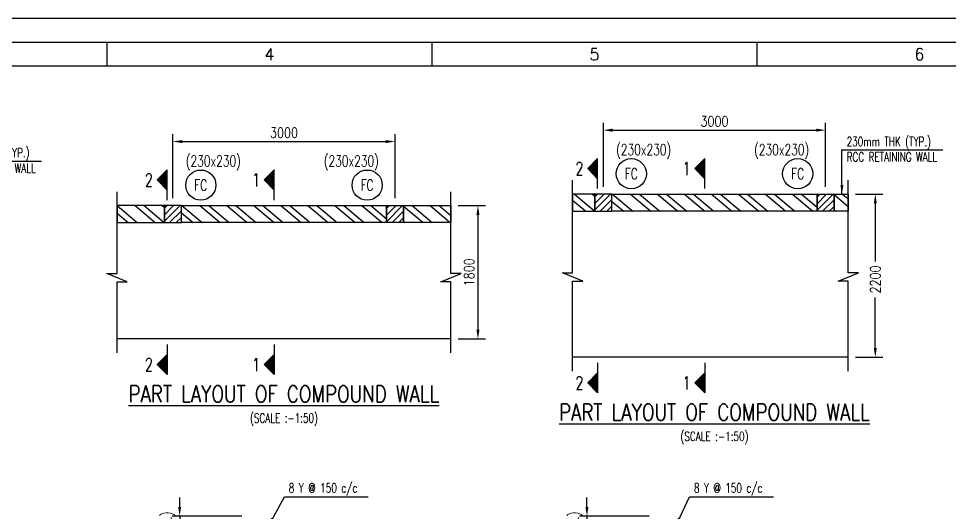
# Model space of a CAD drawing. Extents: x 455722 to 1142355, y -625363 to -272741.
# Drawn here: x 671928 to 697074, y -293697 to -280373 of the extents above; entities that cross this region are included whole.
import ezdxf
from ezdxf.enums import TextEntityAlignment as Align

# ---------------------------------------------------------------- set-up
doc = ezdxf.new("R2010")
doc.units = 0
doc.header["$LTSCALE"] = 500
doc.header["$MEASUREMENT"] = 0
doc.layers.get('DEFPOINTS').update_dxf_attribs({"color": 4})
for name, color, linetype in [('PNA', 10, 'Continuous'), ('S-BRECK LINE', 8, 'Continuous'), ('S-COLUMN', 1, 'Continuous'), ('S-COLUMN CIRCLE', 9, 'Continuous'), ('S-COLUMN HATCH', 8, 'Continuous'), ('S-COLUMN NO', 2, 'Continuous'), ('S-CONCRET LINE', 4, 'Continuous'), ('S-DIM-1', 5, 'Continuous'), ('S-HATCH', 253, 'Continuous'), ('S-SECTION MARK', 1, 'Continuous'), ('S-TEXT', 2, 'Continuous'), ('S-TEXT-1', 4, 'Continuous'), ('S-TITIL', 6, 'Continuous')]:
    doc.layers.add(name, color=color, linetype=linetype)
doc.styles.add('ROMANS', font='r.shx', dxfattribs={"width": 0.8, "height": 275, "bigfont": 'bigfont.shx'})
doc.dimstyles.new('dim100', dxfattribs={"dimtxt": 250, "dimasz": 250, "dimexe": 200, "dimexo": 200, "dimgap": 100, "dimtad": 1, "dimdec": 0, "dimzin": 0, "dimdsep": 46, "dimtxsty": 'ROMANS', "dimcen": 0, "dimclrd": 5, "dimclre": 5, "dimclrt": 4, "dimadec": 0, "dimazin": 0, "dimtfac": 1, "dimtdec": 0, "dimtix": 1, "dimtofl": 0, "dimtmove": 2, "dimatfit": 3, "dimfxl": 0, "dimtolj": 1, "dimtzin": 0, "dimlwd": -1, "dimlwe": -1, "dimarcsym": 0})
doc.dimstyles.new('dim33.33', dxfattribs={"dimtxt": 250, "dimasz": 250, "dimexe": 200, "dimexo": 200, "dimgap": 100, "dimtad": 1, "dimdec": 0, "dimlfac": 0.333331, "dimzin": 0, "dimdsep": 46, "dimtxsty": 'ROMANS', "dimcen": 0, "dimclrd": 5, "dimclre": 5, "dimclrt": 4, "dimadec": 0, "dimazin": 0, "dimtfac": 1, "dimtdec": 0, "dimtix": 1, "dimtofl": 0, "dimtmove": 2, "dimatfit": 3, "dimfxl": 0, "dimtolj": 1, "dimtzin": 0, "dimlwd": -1, "dimlwe": -1, "dimarcsym": 0})
doc.dimstyles.new('dim50', dxfattribs={"dimtxt": 250, "dimasz": 250, "dimexe": 200, "dimexo": 200, "dimgap": 100, "dimtad": 1, "dimdec": 0, "dimlfac": 0.5, "dimzin": 0, "dimdsep": 46, "dimtxsty": 'ROMANS', "dimcen": 0, "dimclrd": 5, "dimclre": 5, "dimclrt": 4, "dimadec": 0, "dimazin": 0, "dimtfac": 1, "dimtdec": 0, "dimtix": 1, "dimtofl": 0, "dimtmove": 2, "dimatfit": 3, "dimfxl": 0, "dimtolj": 1, "dimtzin": 0, "dimlwd": -1, "dimlwe": -1, "dimarcsym": 0})
pattern_1 = [(45, (-17629287.51, 1117473.5), (-88.38834765, 88.38834765), [])]
pattern_2 = [(45, (-17640918.24, 1117166.53), (-88.38834765, 88.38834765), [])]

# ---------------------------------------------------------------- blocks, each defined once
blk = doc.blocks.new('SHEET')
at = {"elevation": -8, "flags": 128}
blk.add_lwpolyline([(674017, -125881), (763101, -125881), (763101, -63214), (674017, -63214)], close=True, dxfattribs=at)
at = {"layer": 'PNA'}
for p, q in [((696817, -63743, -8), (696817, -64273, -8)), ((704065, -63743, -8), (704065, -64273, -8)), ((711312, -63743, -8), (711312, -64273, -8))]:
    blk.add_line(p, q, dxfattribs=at)
at = {"layer": 'PNA', "color": 1, "elevation": -8}
for points in [[(675076, -125351), (762572, -125351), (762572, -63743), (675076, -63743)], [(676135, -124822), (762042, -124822), (762042, -64273), (676135, -64273)]]:
    blk.add_lwpolyline(points, close=True, dxfattribs=at)
at = {"layer": 'PNA', "style": 'ROMANS'}
for s, p in [('4', (700442, -64008, -8)), ('5', (707689, -64008, -8)), ('6', (714936, -64008, -8))]:
    blk.add_text(s, height=265, dxfattribs=at).set_placement(p, align=Align.MIDDLE)
blk = doc.blocks.new('*D272')
at = {"layer": 'DEFPOINTS', "color": 0, "transparency": 16777216}
for p in [(689162, -293798), (687283, -296858), (689192, -296858)]:
    blk.add_point(p, dxfattribs=at)
at = {"layer": 'S-DIM-1', "color": 5, "lineweight": -3, "transparency": 16777216}
for p, q in [((687283, -293548), (687283, -293298)), ((687283, -293798), (687283, -296858)), ((687283, -297108), (687283, -297358))]:
    blk.add_line(p, q, dxfattribs=at)
at = {"layer": 'S-DIM-1', "color": 5, "transparency": 16777216}
for p, q in [((688962, -293798), (687083, -293798)), ((688992, -296858), (687083, -296858))]:
    blk.add_line(p, q, dxfattribs=at)
for points in [[(687241, -293548), (687325, -293548), (687283, -293798)], [(687241, -297108), (687325, -297108), (687283, -296858)]]:
    blk.add_solid(points, dxfattribs=at)
at = {"layer": 'S-DIM-1', "color": 4, "transparency": 16777216, "insert": (686973, -295328), "char_height": 275, "attachment_point": 5, "rotation": 90, "style": 'ROMANS'}
blk.add_mtext('\\A1;(AS PER ARCH REQU.)', dxfattribs=at)
blk = doc.blocks.new('*D276')
at = {"layer": 'DEFPOINTS', "color": 0, "transparency": 16777216}
for p in [(693727, -283382), (687727, -285111, -1), (693727, -285111, -1)]:
    blk.add_point(p, dxfattribs=at)
at = {"layer": 'S-TEXT-1', "color": 5, "transparency": 16777216}
for p, q in [((687727, -284911), (687727, -283182)), ((687977, -283382), (693477, -283382)), ((693727, -284911), (693727, -283182))]:
    blk.add_line(p, q, dxfattribs=at)
for points in [[(687977, -283341), (687977, -283424), (687727, -283382)], [(693477, -283341), (693477, -283424), (693727, -283382)]]:
    blk.add_solid(points, dxfattribs=at)
at = {"layer": 'S-TEXT-1', "color": 4, "transparency": 16777216, "insert": (690727, -283145), "char_height": 275, "attachment_point": 5, "style": 'ROMANS'}
blk.add_mtext('\\A1;3000', dxfattribs=at)
blk = doc.blocks.new('*D277')
at = {"layer": 'DEFPOINTS', "color": 0, "transparency": 16777216}
for p in [(694340, -285111, -1), (694340, -289511, -1), (695072, -289511)]:
    blk.add_point(p, dxfattribs=at)
at = {"layer": 'S-TEXT-1', "color": 5, "transparency": 16777216}
for p, q in [((694540, -285111), (695272, -285111)), ((695072, -285361), (695072, -286923)), ((695072, -289261), (695072, -287898)), ((694540, -289511), (695272, -289511))]:
    blk.add_line(p, q, dxfattribs=at)
for points in [[(695030, -285361), (695114, -285361), (695072, -285111)], [(695030, -289261), (695114, -289261), (695072, -289511)]]:
    blk.add_solid(points, dxfattribs=at)
at = {"layer": 'S-TEXT-1', "color": 4, "transparency": 16777216, "insert": (695072, -287411), "char_height": 275, "attachment_point": 5, "rotation": 90, "style": 'ROMANS'}
blk.add_mtext('\\A1;2200', dxfattribs=at)
blk = doc.blocks.new('*D311')
at = {"layer": 'DEFPOINTS', "color": 0, "transparency": 16777216}
for p in [(678157, -293798), (676279, -296858), (678247, -296858)]:
    blk.add_point(p, dxfattribs=at)
at = {"layer": 'S-DIM-1', "color": 5, "lineweight": -3, "transparency": 16777216}
for p, q in [((676279, -293548), (676279, -293298)), ((676279, -293798), (676279, -296858)), ((676279, -297108), (676279, -297358))]:
    blk.add_line(p, q, dxfattribs=at)
at = {"layer": 'S-DIM-1', "color": 5, "transparency": 16777216}
for p, q in [((677957, -293798), (676079, -293798)), ((678047, -296858), (676079, -296858))]:
    blk.add_line(p, q, dxfattribs=at)
for points in [[(676237, -293548), (676320, -293548), (676279, -293798)], [(676237, -297108), (676320, -297108), (676279, -296858)]]:
    blk.add_solid(points, dxfattribs=at)
at = {"layer": 'S-DIM-1', "color": 4, "transparency": 16777216, "insert": (675969, -295328), "char_height": 275, "attachment_point": 5, "rotation": 90, "style": 'ROMANS'}
blk.add_mtext('\\A1;(AS PER ARCH REQU.)', dxfattribs=at)
blk = doc.blocks.new('*D312')
at = {"layer": 'DEFPOINTS', "color": 0, "transparency": 16777216}
for p in [(682097, -283689), (676097, -285418, -1), (682097, -285418, -1)]:
    blk.add_point(p, dxfattribs=at)
at = {"layer": 'S-TEXT-1', "color": 5, "transparency": 16777216}
for p, q in [((676097, -285218), (676097, -283489)), ((682097, -285218), (682097, -283489)), ((676347, -283689), (681847, -283689))]:
    blk.add_line(p, q, dxfattribs=at)
for points in [[(676347, -283648), (676347, -283731), (676097, -283689)], [(681847, -283648), (681847, -283731), (682097, -283689)]]:
    blk.add_solid(points, dxfattribs=at)
at = {"layer": 'S-TEXT-1', "color": 4, "transparency": 16777216, "insert": (679097, -283452), "char_height": 275, "attachment_point": 5, "style": 'ROMANS'}
blk.add_mtext('\\A1;3000', dxfattribs=at)
blk = doc.blocks.new('*D313')
at = {"layer": 'DEFPOINTS', "color": 0, "transparency": 16777216}
for p in [(683605, -285418, -1), (683605, -289018, -1), (684337, -289018)]:
    blk.add_point(p, dxfattribs=at)
at = {"layer": 'S-TEXT-1', "color": 5, "transparency": 16777216}
for p, q in [((683805, -285418), (684537, -285418)), ((684337, -285668), (684337, -288768)), ((683805, -289018), (684537, -289018))]:
    blk.add_line(p, q, dxfattribs=at)
for points in [[(684295, -285668), (684378, -285668), (684337, -285418)], [(684295, -288768), (684378, -288768), (684337, -289018)]]:
    blk.add_solid(points, dxfattribs=at)
at = {"layer": 'S-TEXT-1', "color": 4, "transparency": 16777216, "insert": (684099, -287218), "char_height": 275, "attachment_point": 5, "rotation": 90, "style": 'ROMANS'}
blk.add_mtext('\\A1;1800', dxfattribs=at)

msp = doc.modelspace()

# ---------------------------------------------------------------- hatches: boundary and pattern name
at = {"layer": 'S-COLUMN HATCH'}
h = msp.add_hatch(dxfattribs=at)
h.set_pattern_fill('ANSI31', color=256, scale=1000, angle=360, style=0)
h.set_pattern_definition(pattern_1)
h.paths.add_polyline_path([(687497.489, -285570.598), (687957.489, -285570.598), (687957.489, -285110.598), (687497.489, -285110.598)])
h = msp.add_hatch(dxfattribs=at)
h.set_pattern_fill('ANSI31', color=256, scale=1000, angle=360, style=0)
h.set_pattern_definition(pattern_1)
h.paths.add_polyline_path([(693957.489, -285570.598), (693497.489, -285570.598), (693497.489, -285110.598), (693957.489, -285110.598)])
h = msp.add_hatch(dxfattribs=at)
h.set_pattern_fill('ANSI31', color=256, scale=1000, angle=360, style=0)
h.set_pattern_definition(pattern_2)
h.paths.add_polyline_path([(675866.757, -285877.568), (676326.757, -285877.568), (676326.757, -285417.568), (675866.757, -285417.568)])
h = msp.add_hatch(dxfattribs=at)
h.set_pattern_fill('ANSI31', color=256, scale=1000, angle=360, style=0)
h.set_pattern_definition(pattern_2)
h.paths.add_polyline_path([(682326.757, -285877.568), (681866.757, -285877.568), (681866.757, -285417.568), (682326.757, -285417.568)])
at = {"layer": 'S-HATCH'}
h = msp.add_hatch(dxfattribs=at)
h.set_pattern_fill('ANSI32', color=256, scale=1250, angle=275, style=0)
h.set_pattern_definition([(320, (-15743760.6, 823120.7), (301.306692, 359.083333), []), (320, (-15743741.33, 822900.57), (301.306692, 359.083333), [])])
h.paths.add_polyline_path([(687497.489, -285570.598), (687497.489, -285110.598), (686892.725, -285110.598), (686892.725, -285570.598)])
h = msp.add_hatch(dxfattribs=at)
h.set_pattern_fill('ANSI32', color=256, scale=1250, angle=275, style=0)
h.set_pattern_definition([(320, (-15744923.6, 823120.7), (301.306692, 359.083333), []), (320, (-15744904.3, 822900.57), (301.306692, 359.083333), [])])
h.paths.add_polyline_path([(687957.489, -285570.598), (687957.489, -285110.598), (693497.489, -285110.598), (693497.489, -285570.598)])
h = msp.add_hatch(dxfattribs=at)
h.set_pattern_fill('ANSI32', color=256, scale=1250, angle=275, style=0)
h.set_pattern_definition([(320, (-15748917.53, 823120.7), (301.306692, 359.083333), []), (320, (-15748898.27, 822900.57), (301.306692, 359.083333), [])])
h.paths.add_polyline_path([(693957.489, -285570.598), (693957.489, -285110.598), (694339.929, -285110.598), (694339.929, -285570.598)])
h = msp.add_hatch(dxfattribs=at)
h.set_pattern_fill('ANSI32', color=256, scale=1250, angle=275, style=0)
h.set_pattern_definition([(320, (-15755391.3, 822813.73), (301.306692, 359.083333), []), (320, (-15755372.06, 822593.6), (301.306692, 359.083333), [])])
h.paths.add_polyline_path([(675866.757, -285877.568), (675866.757, -285417.568), (674588.763, -285417.568), (674588.763, -285877.568)])
h = msp.add_hatch(dxfattribs=at)
h.set_pattern_fill('ANSI32', color=256, scale=1250, angle=275, style=0)
h.set_pattern_definition([(320, (-15756554.3, 822813.73), (301.306692, 359.083333), []), (320, (-15756535.05, 822593.6), (301.306692, 359.083333), [])])
h.paths.add_polyline_path([(676326.757, -285877.568), (676326.757, -285417.568), (681866.757, -285417.568), (681866.757, -285877.568)])
h = msp.add_hatch(dxfattribs=at)
h.set_pattern_fill('ANSI32', color=256, scale=1250, angle=275, style=0)
h.set_pattern_definition([(320, (-15760548.26, 822813.73), (301.306692, 359.083333), []), (320, (-15760529, 822593.6), (301.306692, 359.083333), [])])
h.paths.add_polyline_path([(682326.757, -285877.568), (682326.757, -285417.568), (683604.751, -285417.568), (683604.751, -285877.568)])
at = {"layer": 'S-SECTION MARK'}
h = msp.add_hatch(dxfattribs=at)
h.set_pattern_fill('ANSI31', color=256, scale=172.406964, angle=270, style=0)
h.set_pattern_definition([(315, (685729.635, -208708.447), (15.2387667, 15.2387667), [])])
h.paths.add_polyline_path([(687301.484, -284419.605), (687568.613, -284147.74), (687568.613, -284691.471)])
h = msp.add_hatch(dxfattribs=at)
h.set_pattern_fill('ANSI31', color=256, scale=172.406964, angle=270, style=0)
h.set_pattern_definition([(315, (688624.943, -208708.447), (15.2387667, 15.2387667), [])])
h.paths.add_polyline_path([(690196.791, -284419.605), (690463.921, -284147.74), (690463.921, -284691.471)])
h = msp.add_hatch(dxfattribs=at)
h.set_pattern_fill('ANSI31', color=256, scale=172.406964, angle=270, style=0)
h.set_pattern_definition([(315, (674098.903, -209015.418), (15.2387667, 15.2387667), [])])
h.paths.add_polyline_path([(675670.752, -284726.576), (675937.882, -284454.711), (675937.882, -284998.441)])
h = msp.add_hatch(dxfattribs=at)
h.set_pattern_fill('ANSI31', color=256, scale=172.406964, angle=270, style=0)
h.set_pattern_definition([(315, (676994.21, -209015.418), (15.2387667, 15.2387667), [])])
h.paths.add_polyline_path([(678566.06, -284726.576), (678833.189, -284454.711), (678833.189, -284998.441)])
h = msp.add_hatch(dxfattribs=at)
h.set_pattern_fill('ANSI31', color=256, scale=172.406964, angle=270, style=0)
h.set_pattern_definition([(315, (674098.903, -211925.418), (15.2387667, 15.2387667), [])])
h.paths.add_polyline_path([(675670.752, -289708.561), (675937.882, -289980.426), (675937.882, -289436.696)])
h = msp.add_hatch(dxfattribs=at)
h.set_pattern_fill('ANSI31', color=256, scale=172.406964, angle=270, style=0)
h.set_pattern_definition([(315, (676994.21, -211925.418), (15.2387667, 15.2387667), [])])
h.paths.add_polyline_path([(678566.06, -289708.561), (678833.189, -289980.426), (678833.189, -289436.696)])
h = msp.add_hatch(dxfattribs=at)
h.set_pattern_fill('ANSI31', color=256, scale=172.406964, angle=270, style=0)
h.set_pattern_definition([(315, (685729.635, -212418.447), (15.2387667, 15.2387667), [])])
h.paths.add_polyline_path([(687301.484, -290201.59), (687568.613, -290473.456), (687568.613, -289929.725)])
h = msp.add_hatch(dxfattribs=at)
h.set_pattern_fill('ANSI31', color=256, scale=172.406964, angle=270, style=0)
h.set_pattern_definition([(315, (688624.943, -212418.447), (15.2387667, 15.2387667), [])])
h.paths.add_polyline_path([(690196.791, -290201.59), (690463.921, -290473.456), (690463.921, -289929.725)])

# ---------------------------------------------------------------- linework, layer by layer
at = {"layer": 'S-BRECK LINE', "elevation": 20.933}
for points in [[(686892.725, -289885.598), (686892.725, -287461.831), (687167.473, -287461.831), (686617.978, -287236.2), (686892.725, -287236.2), (686892.725, -284735.598)], [(694339.929, -289885.598), (694339.929, -287461.831), (694065.181, -287461.831), (694614.677, -287236.2), (694339.929, -287236.2), (694339.929, -284735.598)]]:
    msp.add_lwpolyline(points, dxfattribs=at)
at = {"layer": 'S-BRECK LINE'}
for points in [[(674588.763, -289392.568), (674588.763, -287474.638), (674863.511, -287474.638), (674314.015, -287249.007), (674588.763, -287249.007), (674588.763, -285042.568)], [(683604.751, -289392.568), (683604.751, -287474.638), (683330.003, -287474.638), (683879.499, -287249.007), (683604.751, -287249.007), (683604.751, -285042.568)]]:
    msp.add_lwpolyline(points, dxfattribs=at)
at = {"layer": 'S-COLUMN', "elevation": 20.933}
for points in [[(687497.489, -285570.598), (687957.489, -285570.598), (687957.489, -285110.598), (687497.489, -285110.598)], [(693957.489, -285570.598), (693497.489, -285570.598), (693497.489, -285110.598), (693957.489, -285110.598)]]:
    msp.add_lwpolyline(points, close=True, dxfattribs=at)
at = {"layer": 'S-COLUMN'}
for points in [[(675866.757, -285877.568), (676326.757, -285877.568), (676326.757, -285417.568), (675866.757, -285417.568)], [(682326.757, -285877.568), (681866.757, -285877.568), (681866.757, -285417.568), (682326.757, -285417.568)]]:
    msp.add_lwpolyline(points, close=True, dxfattribs=at)
at = {"layer": 'S-COLUMN CIRCLE'}
for centre in [(688480.014, -284558.123, 20.933), (692974.963, -284558.123, 20.933), (676849.282, -284865.094), (681344.232, -284865.094)]:
    msp.add_circle(centre, 407.525, dxfattribs=at)
at = {"layer": 'S-CONCRET LINE'}
for p, q in [((683604.751, -289017.568), (674588.763, -289017.568)), ((694339.929, -289510.598, 20.933), (686892.725, -289510.598, 20.933))]:
    msp.add_line(p, q, dxfattribs=at)
at = {"layer": 'S-CONCRET LINE', "elevation": 20.933}
for points in [[(687497.489, -285570.598), (687497.489, -285110.598), (686892.725, -285110.598), (686892.725, -285570.598)], [(687957.489, -285570.598), (687957.489, -285110.598), (693497.489, -285110.598), (693497.489, -285570.598)], [(693957.489, -285570.598), (693957.489, -285110.598), (694339.929, -285110.598), (694339.929, -285570.598)]]:
    msp.add_lwpolyline(points, close=True, dxfattribs=at)
at = {"layer": 'S-CONCRET LINE'}
for points in [[(675866.757, -285877.568), (675866.757, -285417.568), (674588.763, -285417.568), (674588.763, -285877.568)], [(676326.757, -285877.568), (676326.757, -285417.568), (681866.757, -285417.568), (681866.757, -285877.568)], [(682326.757, -285877.568), (682326.757, -285417.568), (683604.751, -285417.568), (683604.751, -285877.568)]]:
    msp.add_lwpolyline(points, close=True, dxfattribs=at)
at = {"layer": 'S-SECTION MARK'}
for p, q in [((687301.484, -284419.605, 20.933), (687568.613, -284147.74, 20.933)), ((687568.613, -284960.598, 20.933), (687568.613, -284147.74, 20.933)), ((690196.791, -284419.605, 20.933), (690463.921, -284147.74, 20.933)), ((690463.921, -284960.598, 20.933), (690463.921, -284147.74, 20.933)), ((675670.752, -284726.576), (675937.882, -284454.711)), ((675937.882, -285267.568), (675937.882, -284454.711)), ((678566.06, -284726.576), (678833.189, -284454.711)), ((678833.189, -285267.568), (678833.189, -284454.711)), ((687568.613, -284691.471, 20.933), (687301.484, -284419.605, 20.933)), ((690463.921, -284691.471, 20.933), (690196.791, -284419.605, 20.933)), ((675937.882, -284998.441), (675670.752, -284726.576)), ((678833.189, -284998.441), (678566.06, -284726.576)), ((675937.882, -289167.568), (675937.882, -289980.426)), ((678833.189, -289167.568), (678833.189, -289980.426)), ((675937.882, -289436.696), (675670.752, -289708.561)), ((678833.189, -289436.696), (678566.06, -289708.561)), ((687568.613, -289660.598, 20.933), (687568.613, -290473.456, 20.933)), ((690463.921, -289660.598, 20.933), (690463.921, -290473.456, 20.933)), ((675670.752, -289708.561), (675937.882, -289980.426)), ((678566.06, -289708.561), (678833.189, -289980.426)), ((687568.613, -289929.725, 20.933), (687301.484, -290201.59, 20.933)), ((690463.921, -289929.725, 20.933), (690196.791, -290201.59, 20.933)), ((687301.484, -290201.59, 20.933), (687568.613, -290473.456, 20.933)), ((690196.791, -290201.59, 20.933), (690463.921, -290473.456, 20.933))]:
    msp.add_line(p, q, dxfattribs=at)

# ---------------------------------------------------------------- block references
at = {"xscale": 1.211507295708977, "yscale": 1.211507295708977, "zscale": 1.211507295708977}
msp.add_blockref('SHEET', (-169886.657, -203788.822, 9.11), dxfattribs=at)

# ---------------------------------------------------------------- texts
at = {"layer": 'S-COLUMN NO', "style": 'ROMANS', "width": 0.7}
for p in [(688072.489, -283908.123, 20.933), (691802.489, -283908.123, 20.933), (676441.757, -284215.094), (680171.757, -284215.094)]:
    msp.add_text('(230x230)', height=300, dxfattribs=at).set_placement(p, align=Align.MIDDLE_LEFT)
for p in [(688480.014, -284558.123, 20.933), (692974.963, -284558.123, 20.933), (676849.282, -284865.094), (681344.232, -284865.094)]:
    msp.add_text('FC', height=300, dxfattribs=at).set_placement(p, align=Align.MIDDLE)
at = {"layer": 'S-SECTION MARK', "style": 'ROMANS', "width": 0.7}
for s, p in [('2', (687078.701, -284418.244, 20.933)), ('1', (689974.009, -284418.244, 20.933)), ('2', (675447.97, -284725.214)), ('1', (678343.277, -284725.214)), ('2', (675447.97, -289709.923)), ('1', (678343.277, -289709.923)), ('2', (687078.701, -290202.952, 20.933)), ('1', (689974.009, -290202.952, 20.933))]:
    msp.add_text(s, height=350, dxfattribs=at).set_placement(p, align=Align.MIDDLE)
at = {"layer": 'S-TEXT', "style": 'ROMANS', "width": 0.7}
for p in [(679096.757, -291152.186), (690727.489, -291645.216, 20.933)]:
    msp.add_text('(SCALE :-1:50)', height=250, dxfattribs=at).set_placement(p, align=Align.MIDDLE_CENTER)
at = {"layer": 'S-TEXT-1', "style": 'ROMANS', "width": 0.7}
for s, p in [('230mm THK (TYP.)', (694297.977, -283689.572, 32.026)), ('230mm THK (TYP.)', (669943.884, -283990.513, 11.093)), ('RCC RETAINING WALL', (694297.977, -284103.857, 32.026)), ('RCC RETAINING WALL', (669943.884, -284404.798, 11.093)), ('8 Y @ 150 c/c', (679227.588, -293036.925, -8.324)), ('8 Y @ 150 c/c', (690172.022, -293036.925, -8.324))]:
    msp.add_text(s, height=250, dxfattribs=at).set_placement(p, align=Align.MIDDLE_LEFT)
at = {"layer": 'S-TITIL', "style": 'ROMANS', "width": 0.8}
for p in [(679096.757, -290502.186), (690727.489, -290995.216, 20.933)]:
    msp.add_text('%%UPART LAYOUT OF COMPOUND WALL', height=450, dxfattribs=at).set_placement(p, align=Align.MIDDLE_CENTER)

# ---------------------------------------------------------------- dimensions: what is measured, and where the dimension line sits
at = {"layer": 'S-DIM-1'}
for base, p1, p2, picture, middle in [((676278.588, -296857.68, -8.324), (678157.088, -293797.68, -8.324), (678247.088, -296857.68, -8.324), '*D311', (675969.064, -295327.68, -8.324)), ((687283.022, -296857.68, -8.324), (689161.522, -293797.68, -8.324), (689191.522, -296857.68, -8.324), '*D272', (686973.498, -295327.68, -8.324))]:
    dim = msp.add_linear_dim(base=base, p1=p1, p2=p2, angle=90, text='(AS PER ARCH REQU.)', dimstyle='dim33.33', override={"dimtofl": 1, "dimtmove": 0, "dimlwd": 65533}, dxfattribs=at)
    dim.commit()
    dim.dimension.update_dxf_attribs({"geometry": picture, "text_midpoint": middle})
at = {"layer": 'S-TEXT-1', "color": 5}
for base, p1, p2, picture, middle in [((693727.489, -283382.441, 22.186), (687727.489, -285110.598, 20.933), (693727.489, -285110.598, 20.933), '*D276', (690727.489, -283144.941, 22.186)), ((682096.757, -283689.412, 1.253), (676096.757, -285417.568), (682096.757, -285417.568), '*D312', (679096.757, -283451.912, 1.253))]:
    dim = msp.add_linear_dim(base=base, p1=p1, p2=p2, dimstyle='dim50', dxfattribs=at)
    dim.commit()
    dim.dimension.update_dxf_attribs({"geometry": picture, "text_midpoint": middle})
dim = msp.add_linear_dim(base=(695071.968, -289510.598, 22.186), p1=(694339.929, -285110.598, 20.933), p2=(694339.929, -289510.598, 20.933), angle=270, dimstyle='dim50', override={"dimtxsty": 'ROMANS'}, dxfattribs=at)
dim.commit()
dim.dimension.update_dxf_attribs({"geometry": '*D277', "text_midpoint": (695071.968, -287410.598, 22.186), "dimtype": 160})
dim = msp.add_linear_dim(base=(684336.79, -289017.568, 1.253), p1=(683604.751, -285417.568), p2=(683604.751, -289017.568), angle=270, dimstyle='dim50', dxfattribs=at)
dim.commit()
dim.dimension.update_dxf_attribs({"geometry": '*D313', "text_midpoint": (684099.29, -287217.568, 1.253)})

# ---------------------------------------------------------------- leaders
at = {"layer": 'S-DIM-1'}
for points, dimstyle in [([(694169.941, -285110.598, 32.026), (694169.941, -283914.572, 32.026), (696900.839, -283914.572, 32.026)], 'dim100'), ([(669815.848, -285411.539, 11.093), (669815.848, -284215.513, 11.093), (672546.746, -284215.513, 11.093)], 'dim100'), ([(678666.588, -294082.68, -8.324), (679107.588, -293276.925, -8.324), (681373.157, -293276.925, -8.324)], 'dim33.33'), ([(689671.022, -294082.68, -8.324), (690052.022, -293276.925, -8.324), (692317.591, -293276.925, -8.324)], 'dim33.33')]:
    msp.add_leader(points, dimstyle=dimstyle, dxfattribs=at)

doc.saveas('drawing.dxf')
